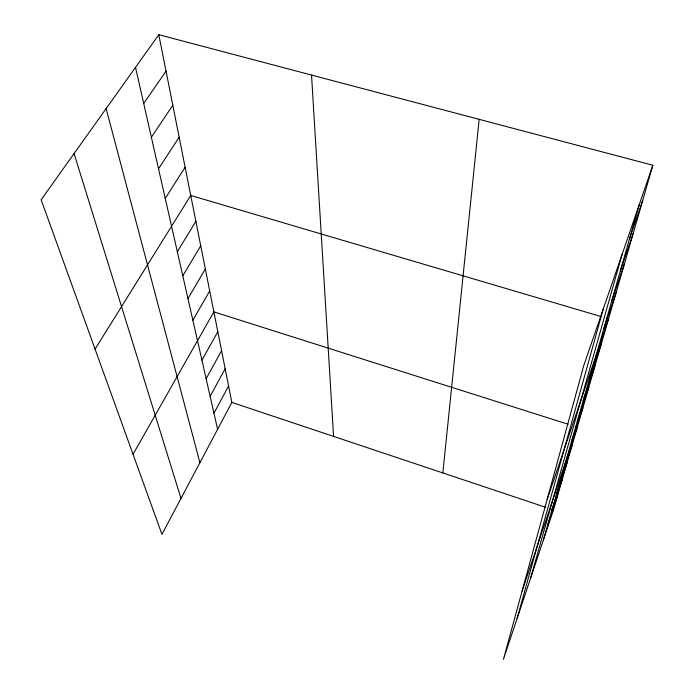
<?xml version="1.0" encoding="UTF-8"?>
<svg xmlns="http://www.w3.org/2000/svg" width="694" height="694" viewBox="0 0 694 694"><rect width="100%" height="100%" fill="white"/><g stroke="black" fill="none" stroke-linecap="round" stroke-linejoin="round"><path stroke-width="1.04" d="M442.833 472.935L479.164 119.351M517.117 618.458L603.286 308.917M530.658 578.007L622.128 254.316M543.307 540.253L639.313 204.496M652.854 165.25L583.801 365.408L503.436 659.3L553.465 509.916L652.854 165.25L158.796 34.7L41.146 199.768L161.945 534.337L231.857 402.407L158.796 34.7M561.134 477.897L572.056 445.453M556.328 494.701L567.05 462.794M551.773 510.654L562.296 479.285M547.436 525.818L557.776 494.969M577.208 421.674L588.764 387.504M571.552 441.471L582.891 407.881M522.088 591.08L577.33 427.174L575.265 426.515M547.132 499.515L608.586 318.772L606.521 318.164M589.57 378.438L601.577 343.062M583.212 400.698L594.984 365.929M611.735 300.953L624.479 263.651M603.78 328.774L616.272 292.122M629.432 239.057L642.705 200.453M620.263 271.12L633.266 233.167M213.96 413.216L228.586 385.951M210.135 396.369L225.168 368.722M206.135 378.707L221.577 350.678M201.928 360.169L217.821 331.749M133.031 454.249L213.873 311.875L568.039 424.225M192.863 320.194L209.718 290.977M187.961 298.594L205.346 268.986M182.8 275.813L200.74 245.806M177.334 251.74L195.882 221.334M95.069 349.108L190.737 195.456L601.36 316.638M165.241 198.415L185.125 167.211M158.527 168.789L179.165 137.195M151.361 137.212L172.815 105.236M143.71 103.475L166.04 71.144M231.857 402.407L545.441 507.227M551.461 509.24L553.465 509.916M74.085 153.565L180.995 498.387M106.121 108.611L199.907 462.698M135.521 67.361L217.604 429.3M311.528 75.056L333.58 436.413"/></g></svg>
